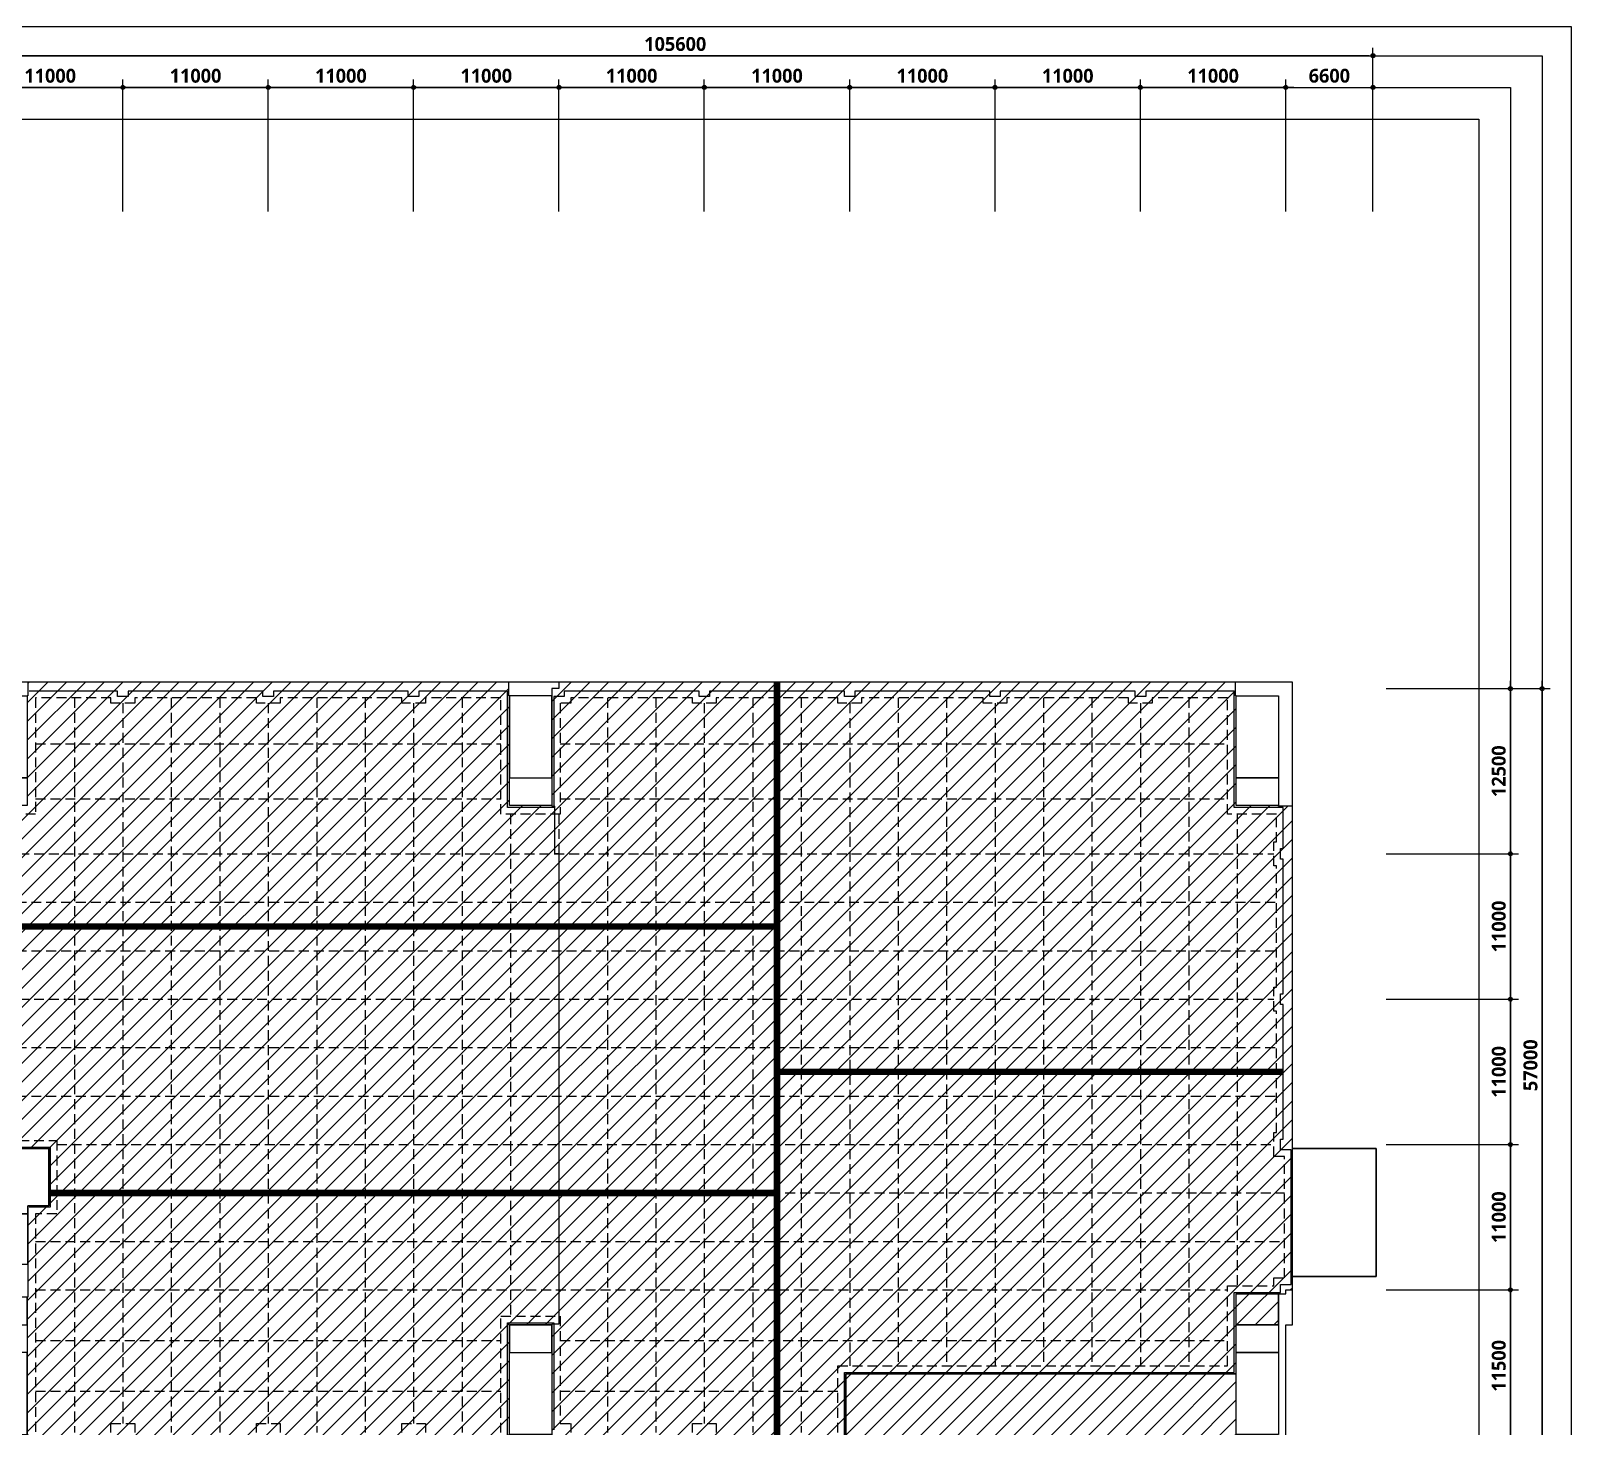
# Model space of a CAD drawing. Header units: millimetres. Extents: x -5354 to 997967, y -1313401 to 249081.
# Drawn here: x 843415 to 959982, y 59100 to 164701 of the extents above; entities that cross this region are included whole.
import ezdxf

# ---------------------------------------------------------------- set-up
doc = ezdxf.new("R2010")
doc.units = ezdxf.units.MM
doc.header["$LTSCALE"] = 300
doc.header["$MEASUREMENT"] = 0
doc.header["$PDSIZE"] = -10
doc.linetypes.add('HIDDEN', pattern=[0.375, 0.25, -0.125])
doc.linetypes.add('HIDDENX2', pattern=[0.75, 0.5, -0.25])
doc.layers.get('0').update_dxf_attribs({"linetype": 'CONTINUOUS'})
doc.layers.get('Defpoints').update_dxf_attribs({"color": 153, "linetype": 'CONTINUOUS'})
for name, color, linetype in [('A-ST-AXIS-DIM', 7, 'CONTINUOUS'), ('AA-MARK', 2, 'CONTINUOUS'), ('ILDO_Area', 8, 'CONTINUOUS'), ('ILDO_Cosinus Joint', 20, 'CONTINUOUS'), ('SAWCUT', 20, 'HIDDEN')]:
    doc.layers.add(name, color=color, linetype=linetype)
doc.layers.add('Defpoint', color=161, linetype='CONTINUOUS', plot=False)
doc.layers.add('면적', color=210, linetype='CONTINUOUS', plot=False)
doc.styles.add('SH_대대리576', font='')
doc.styles.get('SH_대대리576').set_extended_font_data('NanumGothic', bold=True)
doc.dimstyles.new('SHP 600', dxfattribs={"dimscale": 300, "dimtxt": 3.5, "dimasz": 1, "dimexe": 2, "dimexo": 2, "dimgap": 1, "dimtad": 1, "dimdec": 0, "dimzin": 0, "dimdsep": 46, "dimtxsty": 'SH_대대리576', "dimblk": 'DIMDOT', "dimcen": 0.09, "dimclrt": 3, "dimadec": 0, "dimazin": 1, "dimtfac": 1, "dimtdec": 0, "dimtix": 1, "dimtmove": 2, "dimatfit": 0, "dimldrblk": 'DIMDOT', "dimfxl": 1, "dimtolj": 1, "dimtzin": 0, "dimarcsym": 0})

# ---------------------------------------------------------------- blocks, each defined once
blk = doc.blocks.new('G$CDADDFB7A')
at = {"layer": '면적', "elevation": 103000}
for points in [[(98950, 11700), (99500, 11700), (99500, 12000), (100000, 12000), (100000, 13000), (100000, 13000), (100000, 22700), (100000, 22700), (100000, 48600), (98950, 48600), (98950, 48650), (95750, 48650), (95750, 56950), (95700, 56950), (95700, 58000), (44500, 58000), (44500, 57500), (44500, 57500), (43950, 57500), (43950, 48650), (40750, 48650), (40750, 56950), (40700, 56950), (40700, 58000), (4300, 58000), (4300, 56950), (4250, 56950), (4250, 48650), (1050, 48650), (1050, 48600), (0, 48600), (0, 22700), (5900, 22700), (5900, 18360), (4300, 18360), (4300, 11450), (4250, 11450), (4250, 1050), (4300, 1050), (4300, 0), (40700, 0), (40700, 1050), (40750, 1050), (40750, 9350), (43950, 9350), (43950, 500), (44500, 500), (44500, 0), (66200, 0), (66200, 5650), (95750, 5650), (95750, 9350), (98950, 9350), (98950, 11700)], [(44500, 45000), (44200, 45000), (44200, 48600)]]:
    blk.add_lwpolyline(points, dxfattribs=at)
for points in [[(1050, 56950), (4250, 56950), (4250, 50750), (1050, 50750)], [(1050, 50750), (4250, 50750), (4250, 48650), (1050, 48650)], [(100000, 22700), (106350, 22700), (106350, 13000), (100000, 13000)], [(95750, 11700), (98950, 11700), (98950, 9350), (95750, 9350)], [(95750, 9350), (98950, 9350), (98950, 7250), (95750, 7250)]]:
    blk.add_lwpolyline(points, close=True, dxfattribs=at)
at = {"layer": '면적'}
for points in [[(40750, 50750), (43950, 50750), (43950, 56950), (40750, 56950), (40750, 50750), (40750, 50750)], [(98950, 50750), (95750, 50750), (95750, 56950), (98950, 56950)], [(40750, 50750), (43950, 50750), (43950, 48650), (40750, 48650)], [(95750, 50750), (98950, 50750), (98950, 48650), (95750, 48650)], [(2200, 22700), (2200, 17760), (4300, 17760), (4300, 18360), (5900, 18360), (5900, 22700)], [(2200, 17760), (2200, 16300), (800, 16300), (800, 13950), (4300, 13950), (4300, 17760), (2200, 17760)], [(800, 13950), (4300, 13950), (4300, 11450), (800, 11450)], [(4250, 9350), (4250, 11450), (1050, 11450), (1050, 1050), (4250, 1050), (4250, 7250), (3300, 7250), (3300, 9350)], [(4250, 7250), (3300, 7250), (3300, 9350), (4250, 9350)], [(40750, 7250), (43950, 7250), (43950, 9350), (40750, 9350)], [(43950, 1050), (40750, 1050), (40750, 7250), (43950, 7250)], [(98950, 1050), (95750, 1050), (95750, 7250), (98950, 7250)], [(66200, 5650), (66200, 0), (95600, 0), (95700, 0), (95700, 1050), (95750, 1050), (95750, 5650)]]:
    blk.add_lwpolyline(points, close=True, dxfattribs=at)
for points in [[(43950, 48650), (43950, 48600), (44200, 48600)], [(44500, 45000), (44500, 9400), (43950, 9400), (43950, 9350)]]:
    blk.add_lwpolyline(points, dxfattribs=at)
blk = doc.blocks.new('DIMDOT')
at = {"color": 0}
blk.add_line((-2, 0), (2, 0), dxfattribs=at)
for radius in [0.5, 0.25]:
    blk.add_circle((0, 0), radius, dxfattribs=at)
blk = doc.blocks.new('*D79')
at = {"layer": 'A-ST-AXIS-DIM', "color": 0, "lineweight": -2, "transparency": 16777216}
for p, q in [((938382, 151016), (938382, 161016)), ((944982, 151016), (944982, 161016)), ((938682, 160416), (944682, 160416))]:
    blk.add_line(p, q, dxfattribs=at)
at = {"layer": 'Defpoints', "color": 0, "transparency": 16777216}
for p in [(944982, 160416), (938382, 150416), (944982, 150416)]:
    blk.add_point(p, dxfattribs=at)
at = {"layer": 'A-ST-AXIS-DIM', "color": 0, "linetype": 'ByBlock', "lineweight": -2, "transparency": 16777216, "xscale": 300, "yscale": 300, "zscale": 300, "rotation": 180}
blk.add_blockref('DIMDOT', (938382, 160416), dxfattribs=at)
at = {"layer": 'A-ST-AXIS-DIM', "color": 0, "linetype": 'ByBlock', "lineweight": -2, "transparency": 16777216, "xscale": 300, "yscale": 300, "zscale": 300}
blk.add_blockref('DIMDOT', (944982, 160416), dxfattribs=at)
at = {"layer": 'A-ST-AXIS-DIM', "color": 3, "transparency": 16777216, "insert": (941682, 161296), "char_height": 1050, "attachment_point": 5, "style": 'SH_대대리576'}
blk.add_mtext('\\A1;6600', dxfattribs=at)
blk = doc.blocks.new('*D94')
at = {"layer": 'A-ST-AXIS-DIM', "color": 0, "lineweight": -2, "transparency": 16777216}
for p, q in [((945982, 114916), (958382, 114916)), ((957782, 58216), (957782, 114616)), ((945982, 57916), (958382, 57916))]:
    blk.add_line(p, q, dxfattribs=at)
at = {"layer": 'Defpoints', "color": 0, "transparency": 16777216}
for p in [(945382, 114916), (957782, 114916), (945382, 57916)]:
    blk.add_point(p, dxfattribs=at)
at = {"layer": 'A-ST-AXIS-DIM', "color": 0, "linetype": 'ByBlock', "lineweight": -2, "transparency": 16777216, "xscale": 300, "yscale": 300, "zscale": 300}
for p, rotation in [((957782, 114916), 90), ((957782, 57916), 270)]:
    blk.add_blockref('DIMDOT', p, dxfattribs=dict(at, rotation=rotation))
at = {"layer": 'A-ST-AXIS-DIM', "color": 3, "transparency": 16777216, "insert": (956905, 86416), "char_height": 1050, "attachment_point": 5, "rotation": 90, "style": 'SH_대대리576'}
blk.add_mtext('\\A1;57000', dxfattribs=at)
blk = doc.blocks.new('*D95')
at = {"layer": 'A-ST-AXIS-DIM', "color": 0, "lineweight": -2, "transparency": 16777216}
for p, q in [((945982, 69416), (955982, 69416)), ((955382, 58216), (955382, 69116)), ((945982, 57916), (955982, 57916))]:
    blk.add_line(p, q, dxfattribs=at)
at = {"layer": 'Defpoints', "color": 0, "transparency": 16777216}
for p in [(945382, 69416), (955382, 69416), (945382, 57916)]:
    blk.add_point(p, dxfattribs=at)
at = {"layer": 'A-ST-AXIS-DIM', "color": 0, "linetype": 'ByBlock', "lineweight": -2, "transparency": 16777216, "xscale": 300, "yscale": 300, "zscale": 300}
for p, rotation in [((955382, 69416), 90), ((955382, 57916), 270)]:
    blk.add_blockref('DIMDOT', p, dxfattribs=dict(at, rotation=rotation))
at = {"layer": 'A-ST-AXIS-DIM', "color": 3, "transparency": 16777216, "insert": (954505, 63666), "char_height": 1050, "attachment_point": 5, "rotation": 90, "style": 'SH_대대리576'}
blk.add_mtext('\\A1;11500', dxfattribs=at)
blk = doc.blocks.new('*D96')
at = {"layer": 'A-ST-AXIS-DIM', "color": 0, "lineweight": -2, "transparency": 16777216}
for p, q in [((945982, 80416), (955982, 80416)), ((955382, 69716), (955382, 80116)), ((945982, 69416), (955982, 69416))]:
    blk.add_line(p, q, dxfattribs=at)
at = {"layer": 'Defpoints', "color": 0, "transparency": 16777216}
for p in [(945382, 80416), (955382, 80416), (945382, 69416)]:
    blk.add_point(p, dxfattribs=at)
at = {"layer": 'A-ST-AXIS-DIM', "color": 0, "linetype": 'ByBlock', "lineweight": -2, "transparency": 16777216, "xscale": 300, "yscale": 300, "zscale": 300}
for p, rotation in [((955382, 80416), 90), ((955382, 69416), 270)]:
    blk.add_blockref('DIMDOT', p, dxfattribs=dict(at, rotation=rotation))
at = {"layer": 'A-ST-AXIS-DIM', "color": 3, "transparency": 16777216, "insert": (954506, 74916), "char_height": 1050, "attachment_point": 5, "rotation": 90, "style": 'SH_대대리576'}
blk.add_mtext('\\A1;11000', dxfattribs=at)
blk = doc.blocks.new('*D97')
at = {"layer": 'A-ST-AXIS-DIM', "color": 0, "lineweight": -2, "transparency": 16777216}
for p, q in [((945982, 91416), (955982, 91416)), ((955382, 80716), (955382, 91116)), ((945982, 80416), (955982, 80416))]:
    blk.add_line(p, q, dxfattribs=at)
at = {"layer": 'Defpoints', "color": 0, "transparency": 16777216}
for p in [(945382, 91416), (955382, 91416), (945382, 80416)]:
    blk.add_point(p, dxfattribs=at)
at = {"layer": 'A-ST-AXIS-DIM', "color": 0, "linetype": 'ByBlock', "lineweight": -2, "transparency": 16777216, "xscale": 300, "yscale": 300, "zscale": 300}
for p, rotation in [((955382, 91416), 90), ((955382, 80416), 270)]:
    blk.add_blockref('DIMDOT', p, dxfattribs=dict(at, rotation=rotation))
at = {"layer": 'A-ST-AXIS-DIM', "color": 3, "transparency": 16777216, "insert": (954506, 85916), "char_height": 1050, "attachment_point": 5, "rotation": 90, "style": 'SH_대대리576'}
blk.add_mtext('\\A1;11000', dxfattribs=at)
blk = doc.blocks.new('*D98')
at = {"layer": 'A-ST-AXIS-DIM', "color": 0, "lineweight": -2, "transparency": 16777216}
for p, q in [((945982, 102416), (955982, 102416)), ((955382, 91716), (955382, 102116)), ((945982, 91416), (955982, 91416))]:
    blk.add_line(p, q, dxfattribs=at)
at = {"layer": 'Defpoints', "color": 0, "transparency": 16777216}
for p in [(945382, 102416), (955382, 102416), (945382, 91416)]:
    blk.add_point(p, dxfattribs=at)
at = {"layer": 'A-ST-AXIS-DIM', "color": 0, "linetype": 'ByBlock', "lineweight": -2, "transparency": 16777216, "xscale": 300, "yscale": 300, "zscale": 300}
for p, rotation in [((955382, 102416), 90), ((955382, 91416), 270)]:
    blk.add_blockref('DIMDOT', p, dxfattribs=dict(at, rotation=rotation))
at = {"layer": 'A-ST-AXIS-DIM', "color": 3, "transparency": 16777216, "insert": (954506, 96916), "char_height": 1050, "attachment_point": 5, "rotation": 90, "style": 'SH_대대리576'}
blk.add_mtext('\\A1;11000', dxfattribs=at)
blk = doc.blocks.new('*D99')
at = {"layer": 'A-ST-AXIS-DIM', "color": 0, "lineweight": -2, "transparency": 16777216}
for p, q in [((945982, 114916), (955982, 114916)), ((955382, 102716), (955382, 114616)), ((945982, 102416), (955982, 102416))]:
    blk.add_line(p, q, dxfattribs=at)
at = {"layer": 'Defpoints', "color": 0, "transparency": 16777216}
for p in [(945382, 114916), (955382, 114916), (945382, 102416)]:
    blk.add_point(p, dxfattribs=at)
at = {"layer": 'A-ST-AXIS-DIM', "color": 0, "linetype": 'ByBlock', "lineweight": -2, "transparency": 16777216, "xscale": 300, "yscale": 300, "zscale": 300}
for p, rotation in [((955382, 114916), 90), ((955382, 102416), 270)]:
    blk.add_blockref('DIMDOT', p, dxfattribs=dict(at, rotation=rotation))
at = {"layer": 'A-ST-AXIS-DIM', "color": 3, "transparency": 16777216, "insert": (954503, 108666), "char_height": 1050, "attachment_point": 5, "rotation": 90, "style": 'SH_대대리576'}
blk.add_mtext('\\A1;12500', dxfattribs=at)
blk = doc.blocks.new('*D195')
at = {"layer": 'A-ST-AXIS-DIM', "color": 0, "lineweight": -2, "transparency": 16777216}
for p, q in [((927382, 151016), (927382, 161016)), ((938382, 151016), (938382, 161016)), ((938082, 160416), (927682, 160416))]:
    blk.add_line(p, q, dxfattribs=at)
at = {"layer": 'Defpoints', "color": 0, "transparency": 16777216}
for p in [(927382, 160416), (927382, 150416), (938382, 150416)]:
    blk.add_point(p, dxfattribs=at)
at = {"layer": 'A-ST-AXIS-DIM', "color": 0, "linetype": 'ByBlock', "lineweight": -2, "transparency": 16777216, "xscale": 300, "yscale": 300, "zscale": 300, "rotation": 180}
blk.add_blockref('DIMDOT', (927382, 160416), dxfattribs=at)
at = {"layer": 'A-ST-AXIS-DIM', "color": 0, "linetype": 'ByBlock', "lineweight": -2, "transparency": 16777216, "xscale": 300, "yscale": 300, "zscale": 300}
blk.add_blockref('DIMDOT', (938382, 160416), dxfattribs=at)
at = {"layer": 'A-ST-AXIS-DIM', "color": 3, "transparency": 16777216, "insert": (932882, 161292), "char_height": 1050, "attachment_point": 5, "style": 'SH_대대리576'}
blk.add_mtext('\\A1;11000', dxfattribs=at)
blk = doc.blocks.new('*D196')
at = {"layer": 'A-ST-AXIS-DIM', "color": 0, "lineweight": -2, "transparency": 16777216}
for p, q in [((916382, 151016), (916382, 161016)), ((927382, 151016), (927382, 161016)), ((927082, 160416), (916682, 160416))]:
    blk.add_line(p, q, dxfattribs=at)
at = {"layer": 'Defpoints', "color": 0, "transparency": 16777216}
for p in [(916382, 160416), (916382, 150416), (927382, 150416)]:
    blk.add_point(p, dxfattribs=at)
at = {"layer": 'A-ST-AXIS-DIM', "color": 0, "linetype": 'ByBlock', "lineweight": -2, "transparency": 16777216, "xscale": 300, "yscale": 300, "zscale": 300, "rotation": 180}
blk.add_blockref('DIMDOT', (916382, 160416), dxfattribs=at)
at = {"layer": 'A-ST-AXIS-DIM', "color": 0, "linetype": 'ByBlock', "lineweight": -2, "transparency": 16777216, "xscale": 300, "yscale": 300, "zscale": 300}
blk.add_blockref('DIMDOT', (927382, 160416), dxfattribs=at)
at = {"layer": 'A-ST-AXIS-DIM', "color": 3, "transparency": 16777216, "insert": (921882, 161292), "char_height": 1050, "attachment_point": 5, "style": 'SH_대대리576'}
blk.add_mtext('\\A1;11000', dxfattribs=at)
blk = doc.blocks.new('*D197')
at = {"layer": 'A-ST-AXIS-DIM', "color": 0, "lineweight": -2, "transparency": 16777216}
for p, q in [((905382, 151016), (905382, 161016)), ((916382, 151016), (916382, 161016)), ((916082, 160416), (905682, 160416))]:
    blk.add_line(p, q, dxfattribs=at)
at = {"layer": 'Defpoints', "color": 0, "transparency": 16777216}
for p in [(905382, 160416), (905382, 150416), (916382, 150416)]:
    blk.add_point(p, dxfattribs=at)
at = {"layer": 'A-ST-AXIS-DIM', "color": 0, "linetype": 'ByBlock', "lineweight": -2, "transparency": 16777216, "xscale": 300, "yscale": 300, "zscale": 300, "rotation": 180}
blk.add_blockref('DIMDOT', (905382, 160416), dxfattribs=at)
at = {"layer": 'A-ST-AXIS-DIM', "color": 0, "linetype": 'ByBlock', "lineweight": -2, "transparency": 16777216, "xscale": 300, "yscale": 300, "zscale": 300}
blk.add_blockref('DIMDOT', (916382, 160416), dxfattribs=at)
at = {"layer": 'A-ST-AXIS-DIM', "color": 3, "transparency": 16777216, "insert": (910882, 161292), "char_height": 1050, "attachment_point": 5, "style": 'SH_대대리576'}
blk.add_mtext('\\A1;11000', dxfattribs=at)
blk = doc.blocks.new('*D198')
at = {"layer": 'A-ST-AXIS-DIM', "color": 0, "lineweight": -2, "transparency": 16777216}
for p, q in [((894382, 151016), (894382, 161016)), ((905382, 151016), (905382, 161016)), ((905082, 160416), (894682, 160416))]:
    blk.add_line(p, q, dxfattribs=at)
at = {"layer": 'Defpoints', "color": 0, "transparency": 16777216}
for p in [(894382, 160416), (894382, 150416), (905382, 150416)]:
    blk.add_point(p, dxfattribs=at)
at = {"layer": 'A-ST-AXIS-DIM', "color": 0, "linetype": 'ByBlock', "lineweight": -2, "transparency": 16777216, "xscale": 300, "yscale": 300, "zscale": 300, "rotation": 180}
blk.add_blockref('DIMDOT', (894382, 160416), dxfattribs=at)
at = {"layer": 'A-ST-AXIS-DIM', "color": 0, "linetype": 'ByBlock', "lineweight": -2, "transparency": 16777216, "xscale": 300, "yscale": 300, "zscale": 300}
blk.add_blockref('DIMDOT', (905382, 160416), dxfattribs=at)
at = {"layer": 'A-ST-AXIS-DIM', "color": 3, "transparency": 16777216, "insert": (899882, 161292), "char_height": 1050, "attachment_point": 5, "style": 'SH_대대리576'}
blk.add_mtext('\\A1;11000', dxfattribs=at)
blk = doc.blocks.new('*D199')
at = {"layer": 'A-ST-AXIS-DIM', "color": 0, "lineweight": -2, "transparency": 16777216}
for p, q in [((883382, 151016), (883382, 161016)), ((894382, 151016), (894382, 161016)), ((894082, 160416), (883682, 160416))]:
    blk.add_line(p, q, dxfattribs=at)
at = {"layer": 'Defpoints', "color": 0, "transparency": 16777216}
for p in [(883382, 160416), (883382, 150416), (894382, 150416)]:
    blk.add_point(p, dxfattribs=at)
at = {"layer": 'A-ST-AXIS-DIM', "color": 0, "linetype": 'ByBlock', "lineweight": -2, "transparency": 16777216, "xscale": 300, "yscale": 300, "zscale": 300, "rotation": 180}
blk.add_blockref('DIMDOT', (883382, 160416), dxfattribs=at)
at = {"layer": 'A-ST-AXIS-DIM', "color": 0, "linetype": 'ByBlock', "lineweight": -2, "transparency": 16777216, "xscale": 300, "yscale": 300, "zscale": 300}
blk.add_blockref('DIMDOT', (894382, 160416), dxfattribs=at)
at = {"layer": 'A-ST-AXIS-DIM', "color": 3, "transparency": 16777216, "insert": (888882, 161292), "char_height": 1050, "attachment_point": 5, "style": 'SH_대대리576'}
blk.add_mtext('\\A1;11000', dxfattribs=at)
blk = doc.blocks.new('*D200')
at = {"layer": 'A-ST-AXIS-DIM', "color": 0, "lineweight": -2, "transparency": 16777216}
for p, q in [((872382, 151016), (872382, 161016)), ((883382, 151016), (883382, 161016)), ((883082, 160416), (872682, 160416))]:
    blk.add_line(p, q, dxfattribs=at)
at = {"layer": 'Defpoints', "color": 0, "transparency": 16777216}
for p in [(872382, 160416), (872382, 150416), (883382, 150416)]:
    blk.add_point(p, dxfattribs=at)
at = {"layer": 'A-ST-AXIS-DIM', "color": 0, "linetype": 'ByBlock', "lineweight": -2, "transparency": 16777216, "xscale": 300, "yscale": 300, "zscale": 300, "rotation": 180}
blk.add_blockref('DIMDOT', (872382, 160416), dxfattribs=at)
at = {"layer": 'A-ST-AXIS-DIM', "color": 0, "linetype": 'ByBlock', "lineweight": -2, "transparency": 16777216, "xscale": 300, "yscale": 300, "zscale": 300}
blk.add_blockref('DIMDOT', (883382, 160416), dxfattribs=at)
at = {"layer": 'A-ST-AXIS-DIM', "color": 3, "transparency": 16777216, "insert": (877882, 161292), "char_height": 1050, "attachment_point": 5, "style": 'SH_대대리576'}
blk.add_mtext('\\A1;11000', dxfattribs=at)
blk = doc.blocks.new('*D201')
at = {"layer": 'A-ST-AXIS-DIM', "color": 0, "lineweight": -2, "transparency": 16777216}
for p, q in [((861382, 151016), (861382, 161016)), ((872382, 151016), (872382, 161016)), ((872082, 160416), (861682, 160416))]:
    blk.add_line(p, q, dxfattribs=at)
at = {"layer": 'Defpoints', "color": 0, "transparency": 16777216}
for p in [(861382, 160416), (861382, 150416), (872382, 150416)]:
    blk.add_point(p, dxfattribs=at)
at = {"layer": 'A-ST-AXIS-DIM', "color": 0, "linetype": 'ByBlock', "lineweight": -2, "transparency": 16777216, "xscale": 300, "yscale": 300, "zscale": 300, "rotation": 180}
blk.add_blockref('DIMDOT', (861382, 160416), dxfattribs=at)
at = {"layer": 'A-ST-AXIS-DIM', "color": 0, "linetype": 'ByBlock', "lineweight": -2, "transparency": 16777216, "xscale": 300, "yscale": 300, "zscale": 300}
blk.add_blockref('DIMDOT', (872382, 160416), dxfattribs=at)
at = {"layer": 'A-ST-AXIS-DIM', "color": 3, "transparency": 16777216, "insert": (866882, 161292), "char_height": 1050, "attachment_point": 5, "style": 'SH_대대리576'}
blk.add_mtext('\\A1;11000', dxfattribs=at)
blk = doc.blocks.new('*D202')
at = {"layer": 'A-ST-AXIS-DIM', "color": 0, "lineweight": -2, "transparency": 16777216}
for p, q in [((850382, 151016), (850382, 161016)), ((861382, 151016), (861382, 161016)), ((861082, 160416), (850682, 160416))]:
    blk.add_line(p, q, dxfattribs=at)
at = {"layer": 'Defpoints', "color": 0, "transparency": 16777216}
for p in [(850382, 160416), (850382, 150416), (861382, 150416)]:
    blk.add_point(p, dxfattribs=at)
at = {"layer": 'A-ST-AXIS-DIM', "color": 0, "linetype": 'ByBlock', "lineweight": -2, "transparency": 16777216, "xscale": 300, "yscale": 300, "zscale": 300, "rotation": 180}
blk.add_blockref('DIMDOT', (850382, 160416), dxfattribs=at)
at = {"layer": 'A-ST-AXIS-DIM', "color": 0, "linetype": 'ByBlock', "lineweight": -2, "transparency": 16777216, "xscale": 300, "yscale": 300, "zscale": 300}
blk.add_blockref('DIMDOT', (861382, 160416), dxfattribs=at)
at = {"layer": 'A-ST-AXIS-DIM', "color": 3, "transparency": 16777216, "insert": (855882, 161292), "char_height": 1050, "attachment_point": 5, "style": 'SH_대대리576'}
blk.add_mtext('\\A1;11000', dxfattribs=at)
blk = doc.blocks.new('*D203')
at = {"layer": 'A-ST-AXIS-DIM', "color": 0, "lineweight": -2, "transparency": 16777216}
for p, q in [((839382, 151016), (839382, 161016)), ((850382, 151016), (850382, 161016)), ((850082, 160416), (839682, 160416))]:
    blk.add_line(p, q, dxfattribs=at)
at = {"layer": 'Defpoints', "color": 0, "transparency": 16777216}
for p in [(839382, 160416), (839382, 150416), (850382, 150416)]:
    blk.add_point(p, dxfattribs=at)
at = {"layer": 'A-ST-AXIS-DIM', "color": 0, "linetype": 'ByBlock', "lineweight": -2, "transparency": 16777216, "xscale": 300, "yscale": 300, "zscale": 300, "rotation": 180}
blk.add_blockref('DIMDOT', (839382, 160416), dxfattribs=at)
at = {"layer": 'A-ST-AXIS-DIM', "color": 0, "linetype": 'ByBlock', "lineweight": -2, "transparency": 16777216, "xscale": 300, "yscale": 300, "zscale": 300}
blk.add_blockref('DIMDOT', (850382, 160416), dxfattribs=at)
at = {"layer": 'A-ST-AXIS-DIM', "color": 3, "transparency": 16777216, "insert": (844882, 161292), "char_height": 1050, "attachment_point": 5, "style": 'SH_대대리576'}
blk.add_mtext('\\A1;11000', dxfattribs=at)
blk = doc.blocks.new('*D204')
at = {"layer": 'A-ST-AXIS-DIM', "color": 0, "lineweight": -2, "transparency": 16777216}
for p, q in [((839382, 151016), (839382, 163416)), ((944982, 151016), (944982, 163416)), ((944682, 162816), (839682, 162816))]:
    blk.add_line(p, q, dxfattribs=at)
at = {"layer": 'Defpoints', "color": 0, "transparency": 16777216}
for p in [(839382, 162816), (839382, 150416), (944982, 150416)]:
    blk.add_point(p, dxfattribs=at)
at = {"layer": 'A-ST-AXIS-DIM', "color": 0, "linetype": 'ByBlock', "lineweight": -2, "transparency": 16777216, "xscale": 300, "yscale": 300, "zscale": 300, "rotation": 180}
blk.add_blockref('DIMDOT', (839382, 162816), dxfattribs=at)
at = {"layer": 'A-ST-AXIS-DIM', "color": 0, "linetype": 'ByBlock', "lineweight": -2, "transparency": 16777216, "xscale": 300, "yscale": 300, "zscale": 300}
blk.add_blockref('DIMDOT', (944982, 162816), dxfattribs=at)
at = {"layer": 'A-ST-AXIS-DIM', "color": 3, "transparency": 16777216, "insert": (892182, 163696), "char_height": 1050, "attachment_point": 5, "style": 'SH_대대리576'}
blk.add_mtext('\\A1;105600', dxfattribs=at)

msp = doc.modelspace()

# ---------------------------------------------------------------- hatches: boundary and pattern name
at = {"layer": 'ILDO_Area', "transparency": 33554687}
h = msp.add_hatch(dxfattribs=at)
h.set_pattern_fill('ANSI31', color=5, scale=8000)
h.set_pattern_definition([(45, (0, 402073.8), (-707.1068, 707.1068), [])])
h.paths.add_polyline_path([(937831.8, 69116.3), (938381.8, 69116.3), (938381.8, 69416.3), (938881.8, 69416.3), (938881.8, 70416.3), (938881.8, 70416.3), (938881.8, 80116.3), (938881.8, 80116.3), (938881.8, 106016.3), (937831.8, 106016.3), (937831.8, 106066.3), (934631.8, 106066.3), (934631.8, 114366.3), (934581.8, 114366.3), (934581.8, 115416.3), (883381.8, 115416.3), (883381.8, 114916.3), (882831.8, 114916.3), (882831.8, 106066.3), (879631.8, 106066.3), (879631.8, 114366.3), (879581.8, 114366.3), (879581.8, 115416.3), (843181.8, 115416.3), (843181.8, 114366.3), (843131.8, 114366.3), (843131.8, 106066.3), (839931.8, 106066.3), (839931.8, 106016.3), (838881.8, 106016.3), (838881.8, 80116.3), (844781.8, 80116.3), (844781.8, 75776.3), (843181.8, 75776.3), (843181.8, 68866.3), (843131.8, 68866.3), (843131.8, 58466.3), (843181.8, 58466.3), (843181.8, 57416.3), (879581.8, 57416.3), (879581.8, 58466.3), (879631.8, 58466.3), (879631.8, 66766.3), (882831.8, 66766.3), (882831.8, 57916.3), (883381.8, 57916.3), (883381.8, 57416.3), (905081.8, 57416.3), (934581.8, 57416.3), (934631.8, 63066.3), (934631.8, 66766.3), (937831.8, 66766.3)])

# ---------------------------------------------------------------- linework, layer by layer
at = {"layer": 'AA-MARK', "ltscale": 5, "elevation": 103000}
for points in [[(904981.8, 58116.3), (904981.8, 63166.3), (934481.8, 63166.3), (934481.8, 69216.3), (937981.8, 69216.3), (937981.8, 69816.3), (938781.8, 69816.3), (938781.8, 80016.3), (937981.8, 80016.3), (937981.8, 80816.3), (938181.8, 80816.3), (938181.8, 91016.3), (937981.8, 91016.3), (937981.8, 91816.3), (938181.8, 91816.3), (938181.8, 102016.3), (937981.8, 102016.3), (937981.8, 102816.3), (938181.8, 102816.3), (938181.8, 105916.3), (934481.8, 105916.3), (934481.8, 114716.3), (927781.8, 114716.3), (927781.8, 114316.3), (926981.8, 114316.3), (926981.8, 114716.3), (916781.8, 114716.3), (916781.8, 114316.3), (915981.8, 114316.3), (915981.8, 114716.3), (905781.8, 114716.3), (905781.8, 114316.3), (904981.8, 114316.3), (904981.8, 114716.3), (894781.8, 114716.3), (894781.8, 114316.3), (893981.8, 114316.3), (893981.8, 114716.3), (883781.8, 114716.3), (883781.8, 114316.3), (882981.8, 114316.3), (882981.8, 105916.3), (879481.8, 105916.3), (879481.8, 114716.3), (872781.8, 114716.3), (872781.8, 114316.3), (871981.8, 114316.3), (871981.8, 114716.3), (861781.8, 114716.3), (861781.8, 114316.3), (860981.8, 114316.3), (860981.8, 114716.3), (850781.8, 114716.3), (850781.8, 114316.3), (849981.8, 114316.3), (849981.8, 114716.3), (843281.8, 114716.3)], [(839781.8, 80216.3), (844881.8, 80216.3), (844881.8, 75676.3), (843281.8, 75676.3)], [(879481.8, 58116.3), (879481.8, 66916.3), (882981.8, 66916.3), (882981.8, 58816.3)]]:
    msp.add_lwpolyline(points, dxfattribs=at)
at = {"layer": 'Defpoint'}
for points in [[(959981.8, 36444.9), (788781.8, 36444.9), (788781.8, 165016.3), (959981.8, 165016.3)], [(957781.8, 38644.9), (790981.8, 38644.9), (790981.8, 162816.3), (957781.8, 162816.3)], [(955381.8, 41044.9), (793381.8, 41044.9), (793381.8, 160416.3), (955381.8, 160416.3)], [(952981.8, 43444.9), (795781.8, 43444.9), (795781.8, 158016.3), (952981.8, 158016.3)]]:
    msp.add_lwpolyline(points, close=True, dxfattribs=at)
msp.add_lwpolyline([(838881.8, 57416.3), (938381.8, 57416.3), (938381.8, 66766.3), (938881.8, 66766.3), (938881.8, 70416.3), (945231.8, 70416.3), (945231.8, 80116.3), (938881.8, 80116.3), (938881.8, 91416.3), (938881.8, 115416.3), (915881.8, 115416.3), (883881.8, 115416.3), (879381.8, 115416.3), (843681.8, 115416.3), (838881.8, 115416.3)], dxfattribs=at)
at = {"layer": 'ILDO_Cosinus Joint', "const_width": 500}
for points in [[(899881.8, 115421), (899881.8, 58116.3)], [(839581.8, 96916.3), (899881.8, 96916.3)], [(899881.8, 85916.3), (938181.8, 85916.3)]]:
    msp.add_lwpolyline(points, dxfattribs=at)
at = {"layer": 'ILDO_Cosinus Joint', "const_width": 500, "elevation": 103000}
msp.add_lwpolyline([(844881.8, 76749.3), (899881.8, 76749.3)], dxfattribs=at)
at = {"layer": 'SAWCUT', "linetype": 'HIDDENX2', "ltscale": 5, "elevation": 103000}
for points in [[(904481.8, 58616.3), (904481.8, 63666.3), (933981.8, 63666.3), (933981.8, 69716.3), (937481.8, 69716.3), (937481.8, 70316.3), (938281.8, 70316.3), (938281.8, 79516.3), (937481.8, 79516.3), (937481.8, 81316.3), (937681.8, 81316.3), (937681.8, 90516.3), (937481.8, 90516.3), (937481.8, 92316.3), (937681.8, 92316.3), (937681.8, 101516.3), (937481.8, 101516.3), (937481.8, 103316.3), (937681.8, 103316.3), (937681.8, 105416.3), (933981.8, 105416.3), (933981.8, 114216.3), (928281.8, 114216.3), (928281.8, 113816.3), (926481.8, 113816.3), (926481.8, 114216.3), (917281.8, 114216.3), (917281.8, 113816.3), (915481.8, 113816.3), (915481.8, 114216.3), (906281.8, 114216.3), (906281.8, 113816.3), (904481.8, 113816.3), (904481.8, 114216.3), (895281.8, 114216.3), (895281.8, 113816.3), (893481.8, 113816.3), (893481.8, 114216.3), (884281.8, 114216.3), (884281.8, 113816.3), (883481.8, 113816.3), (883481.8, 105416.3), (878981.8, 105416.3), (878981.8, 114216.3), (873281.8, 114216.3), (873281.8, 113816.3), (871481.8, 113816.3), (871481.8, 114216.3), (862281.8, 114216.3), (862281.8, 113816.3), (860481.8, 113816.3), (860481.8, 114216.3), (851281.8, 114216.3), (851281.8, 113816.3), (849481.8, 113816.3), (849481.8, 114216.3), (843781.8, 114216.3), (843781.8, 105416.3), (840081.8, 105416.3)], [(846714.8, 114216.3), (846714.8, 58616.3)], [(850381.8, 113816.3), (850381.8, 59316.3)], [(854048.8, 114216.3), (854048.8, 58616.3)], [(857715.8, 114216.3), (857715.8, 58616.3)], [(861381.8, 113816.3), (861381.8, 59316.3)], [(865048.8, 114216.3), (865048.8, 58616.3)], [(868715.8, 114216.3), (868715.8, 58616.3)], [(872381.8, 113816.3), (872381.8, 59316.3)], [(876048.8, 114216.3), (876048.8, 58616.3)], [(887048.8, 114216.3), (887048.8, 58616.3)], [(890715.8, 114216.3), (890715.8, 58616.3)], [(894381.8, 113816.3), (894381.8, 59316.3)], [(898048.8, 114216.3), (898048.8, 58616.3)], [(901715.8, 114216.3), (901715.8, 58616.3)], [(905381.8, 113816.3), (905381.8, 63666.3)], [(909048.8, 114216.3), (909048.8, 63666.3)], [(912715.8, 114216.3), (912715.8, 63666.3)], [(916381.8, 113816.3), (916381.8, 63666.3)], [(920048.8, 114216.3), (920048.8, 63666.3)], [(923715.8, 114216.3), (923715.8, 63666.3)], [(927381.8, 113816.3), (927381.8, 63666.3)], [(931048.8, 114216.3), (931048.8, 63666.3)], [(843781.8, 110748.3), (878981.8, 110748.3)], [(883481.8, 110748.3), (933981.8, 110748.3)], [(843781.8, 106582.3), (878981.8, 106582.3)], [(883481.8, 106582.3), (933981.8, 106582.3)], [(879715.8, 105416.3), (879715.8, 67416.3)], [(883381.8, 105416.3), (883381.8, 67416.3)], [(934715.8, 105416.3), (934715.8, 69716.3)], [(840281.8, 102416.3), (937481.8, 102416.3)], [(840081.8, 98749.3), (937681.8, 98749.3)], [(840081.8, 95082.3), (937681.8, 95082.3)], [(840281.8, 91416.3), (937481.8, 91416.3)], [(840081.8, 87749.3), (937681.8, 87749.3)], [(840081.8, 84082.3), (937681.8, 84082.3)], [(840281.8, 80716.3), (845381.8, 80716.3), (845381.8, 75176.3), (843781.8, 75176.3), (843781.8, 58616.3)], [(845381.8, 80416.3), (937481.8, 80416.3)], [(845381.8, 76749.3), (938281.8, 76749.3)], [(843781.8, 73082.3), (938281.8, 73082.3)], [(843781.8, 69416.3), (933981.8, 69416.3)], [(878981.8, 58616.3), (878981.8, 67416.3), (883481.8, 67416.3), (883481.8, 59316.3), (884281.8, 59316.3), (884281.8, 58616.3)], [(843781.8, 65583.3), (878981.8, 65583.3)], [(883481.8, 65583.3), (933981.8, 65583.3)], [(843781.8, 61750.3), (878981.8, 61750.3)], [(883481.8, 61750.3), (904481.8, 61750.3)], [(849481.8, 58616.3), (849481.8, 59316.3), (851281.8, 59316.3), (851281.8, 58616.3)], [(860481.8, 58616.3), (860481.8, 59316.3), (862281.8, 59316.3), (862281.8, 58616.3)], [(871481.8, 58616.3), (871481.8, 59316.3), (873281.8, 59316.3), (873281.8, 58616.3)], [(893481.8, 58616.3), (893481.8, 59316.3), (895281.8, 59316.3), (895281.8, 58616.3)]]:
    msp.add_lwpolyline(points, dxfattribs=at)

# ---------------------------------------------------------------- block references
msp.add_blockref('G$CDADDFB7A', (838881.8, 57416.3))

# ---------------------------------------------------------------- dimensions: what is measured, and where the dimension line sits
at = {"layer": 'A-ST-AXIS-DIM'}
for base, p1, p2, picture, middle in [((839381.8, 162816.3), (944981.8, 150416.3), (839381.8, 150416.3), '*D204', (892181.8, 163695.8)), ((839381.8, 160416.3), (850381.8, 150416.3), (839381.8, 150416.3), '*D203', (844881.8, 161292.1)), ((850381.8, 160416.3), (861381.8, 150416.3), (850381.8, 150416.3), '*D202', (855881.8, 161292.1)), ((861381.8, 160416.3), (872381.8, 150416.3), (861381.8, 150416.3), '*D201', (866881.8, 161292.1)), ((872381.8, 160416.3), (883381.8, 150416.3), (872381.8, 150416.3), '*D200', (877881.8, 161292.1)), ((883381.8, 160416.3), (894381.8, 150416.3), (883381.8, 150416.3), '*D199', (888881.8, 161292.1)), ((894381.8, 160416.3), (905381.8, 150416.3), (894381.8, 150416.3), '*D198', (899881.8, 161292.1)), ((905381.8, 160416.3), (916381.8, 150416.3), (905381.8, 150416.3), '*D197', (910881.8, 161292.1)), ((916381.8, 160416.3), (927381.8, 150416.3), (916381.8, 150416.3), '*D196', (921881.8, 161292.1)), ((927381.8, 160416.3), (938381.8, 150416.3), (927381.8, 150416.3), '*D195', (932881.8, 161292.1))]:
    dim = msp.add_linear_dim(base=base, p1=p1, p2=p2, dimstyle='SHP 600', dxfattribs=at)
    dim.commit()
    dim.dimension.update_dxf_attribs({"geometry": picture, "text_midpoint": middle})
for base, p1, p2, angle, picture, middle in [((944981.8, 160416.3), (938381.8, 150416.3), (944981.8, 150416.3), 180, '*D79', (941681.8, 161295.8)), ((957781.8, 114916.3), (945381.8, 57916.3), (945381.8, 114916.3), 270, '*D94', (956904.6, 86416.3)), ((955381.8, 114916.3), (945381.8, 102416.3), (945381.8, 114916.3), 270, '*D99', (954503.1, 108666.3)), ((955381.8, 102416.3), (945381.8, 91416.3), (945381.8, 102416.3), 270, '*D98', (954506.1, 96916.3)), ((955381.8, 91416.3), (945381.8, 80416.3), (945381.8, 91416.3), 270, '*D97', (954506.1, 85916.3)), ((955381.8, 80416.3), (945381.8, 69416.3), (945381.8, 80416.3), 270, '*D96', (954506.1, 74916.3)), ((955381.8, 69416.3), (945381.8, 57916.3), (945381.8, 69416.3), 270, '*D95', (954504.6, 63666.3))]:
    dim = msp.add_linear_dim(base=base, p1=p1, p2=p2, angle=angle, dimstyle='SHP 600', dxfattribs=at)
    dim.commit()
    dim.dimension.update_dxf_attribs({"geometry": picture, "text_midpoint": middle})

doc.saveas('drawing.dxf')
